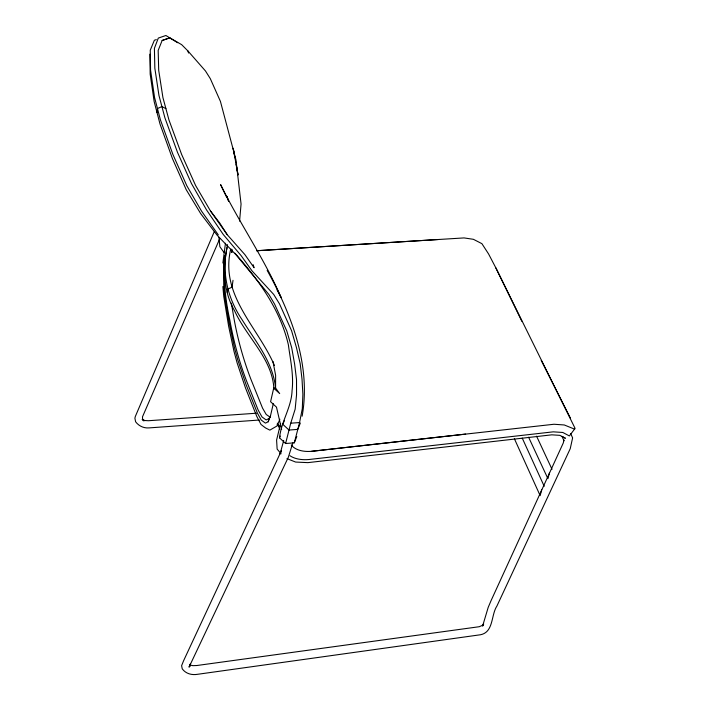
<?xml version="1.0" encoding="UTF-8"?>
<svg xmlns="http://www.w3.org/2000/svg" width="710" height="710" viewBox="0 0 710 710"><rect width="100%" height="100%" fill="white"/><g stroke="black" fill="none" stroke-linecap="round" stroke-linejoin="round"><path stroke-width="1.06" d="M270.43 416.051L268.966 418.545L266.152 419.93L261.999 416.947L258.156 410.06L246.716 381.403A722.78 487.832 -25.2 0 1 229.774 319.775C225.079 298.67 223.144 277.166 224.733 255.618L223.845 264.502L223.712 284.754L224.307 293.221L229.197 322.97L234.584 348.122L237.752 359.775L246.059 384.58L257.455 413.238L261.28 420.125L265.416 423.124L268.22 421.767L270.43 416.051L273.314 403.662M222.869 263.011L225.46 243.264M157.034 112.633L157.46 108.559L161.907 106.571L165.909 108.657M230.706 249.228C219.78 295.236 257.961 327.088 274.406 365.419M227.031 247.737C221.476 272.844 227.786 298.812 242.181 319.864C255.485 341.315 272.986 361.985 275.578 388.068L279.687 393.58L273.705 388.139L270.581 401.718L276.483 407.141L281.648 429.426M273.909 389.009C272.507 358.79 246.53 337.143 234.557 310.731C222.833 290.727 222.976 266.738 227.546 244.675M233.013 280.326L232.072 287.204L227.839 289.041L227.253 292.405M223.845 264.502L224.395 261.236M239.581 221.147L241.063 204.045L235.96 159.919L220.419 101.379L210.311 78.659L205.456 70.947L187.901 50.934L181.662 44.659L169.788 37.843L162.137 40.488L158.179 50.41L158.703 70.281L162.927 97.598L168.953 119.946L181.645 154.496L195.632 185.559L210.506 211.03L227.209 234.673L244.906 254.642L254.091 267.732L253.168 264.697M302.123 416.211C311.246 365.455 291.393 314.148 267.173 270.35M234.895 253.15C258.564 279.838 280.202 309.418 288.366 344.767C290.408 360.005 293.851 375.253 292.067 390.704C291.473 407.354 281.267 421.296 279.518 437.848L285.606 443.519L294.295 442.836L299.567 422.548L302.3 408.658L302.877 394.325L302.025 379.273L300.188 363.627L296.416 347.456L291.57 330.683L279.509 303.907L273.705 294.437L252.085 270.945L241.125 255.636L223.339 234.593L206.504 209.876L191.478 183.553L177.535 152.446L164.915 117.869L158.96 95.495L154.833 68.178L154.407 48.315L158.303 38.083L165.891 35.5L177.686 42.715M268.22 421.767L268.966 418.545M563.98 439.978L563.287 442.96L491.036 600.704L488.196 607.396L482.596 626.096L483.679 624.001L482.56 625.306L479.241 626.717L196.839 665.519L192.889 665.66L189.703 664.942M280.601 423.621L276.598 440.067L277.131 449.075L281.08 453.77M283.672 440.546L280.095 453.956L281.533 450.459L183.615 660.699L181.609 665.687L182.248 668.856C185.816 673.781 191.877 675.316 197.673 674.287L480.457 634.758C493.787 632.184 490.903 615.117 496.911 606.056L570.245 448.667L572.615 437.884L570.636 433.482M285.606 443.519L290.736 423.195L295.156 409.155L296.549 394.751L296.523 379.619L294.606 363.955L291.695 347.705L286.778 330.922L274.584 304.111L268.975 294.614L236.102 254.89L217.154 235.241L200.681 213.603L186.224 189.712L172.432 158.587L159.99 123.957L154.15 101.539L150.174 74.124L149.872 54.173M292.839 442.845L288.349 457.213L189.029 667.169L190.449 663.743L190.457 666.113M541.703 489.696L540.159 495.642L514.368 438.7M549.496 472.683L547.934 478.7L528.604 437.218M294.295 442.836L296.824 436.508M279.855 419.228L277.193 425.858L269.853 430.136L265.638 428.006L261.014 424.447L256.763 416.388L245.411 387.731L237.14 362.943L233.98 351.29L228.62 326.147L223.756 296.416L222.887 286.556M300.33 423.053L297.783 429.39L289.005 430.056L282.837 424.349L284.337 420.746M279.518 437.848L280.272 436.046M214.278 231.611L135.317 416.504L134.9 418.19L135.61 421.775C138.769 425.982 143.775 428.37 149.047 427.899L259.363 420.027M219.772 238.64L142.488 416.841L142.612 419.477L144.023 420.915L142.16 419.441L144.964 420.524L148.399 420.728L256.408 413.22M289.964 455.722A30.237 18.007 -17.5 0 0 308.726 459.539L553.259 431.84L562.808 432.47L569.367 435.931L575.1 428.405L495.873 267.918L488.551 253.914L481.895 243.654L473.392 239.305L464.065 237.921L256.647 250.736M169.788 37.843L162.137 40.488M156.324 39.6L154.372 40.257L150.245 50.197L150.564 70.104L154.558 97.474L160.424 119.875L172.921 154.496L186.765 185.638L201.578 211.172L218.298 234.877M291.295 444.984A27.717 16.605 -17.6 0 0 311.379 451.329L553.986 424.252L564.29 424.97L574.665 429.177M311.379 451.329L465.627 434.094M290.736 423.195L299.567 422.548M256.736 250.745L438.292 239.51M273.705 388.139L275.578 388.068L275.622 375.333L272.986 361.479M286.955 458.616L295.617 462.059L307.865 462.636L551.785 434.831L559.862 435.354L565.417 438.265L561.965 436.375L563.989 440.741M277.193 424.482L278.986 425.459M277.211 424.935L279.003 426.133M270.155 417.187L266.223 414.48L262.576 408.188L251.02 379.566A724.315 488.089 -25.1 0 1 233.892 318L231.389 303.135M210.506 211.03L219.594 222.825L227.209 234.673M224.182 252.68L219.86 246.716L218.955 237.38M277.06 289.858L281.133 297.596C264.191 258.254 239.385 223.055 220.615 184.635L226.561 197.025M541.206 360.414L570.52 418.323M495.873 267.918L521.85 321.319M536.574 436.171L552.025 469.301M522.24 438.097L544.215 486.297M277.308 423.142L279.749 429.08M228.576 200.957L226.641 196.102L228.629 201.178M187.901 50.934L188.54 53.028M234.957 157.877L233.199 148.257L238.063 174.98L236.119 164.294M231.824 252.458L231.762 249.281L231.824 252.458"/></g></svg>
